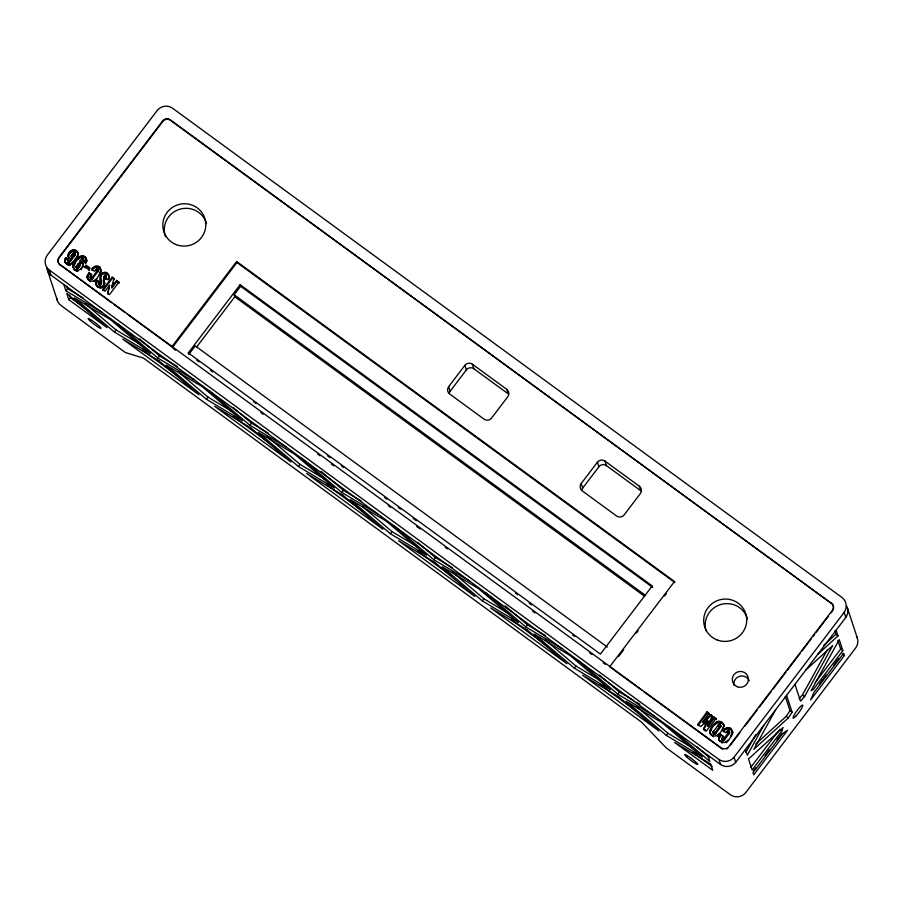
<?xml version="1.0" encoding="UTF-8"?>
<svg xmlns="http://www.w3.org/2000/svg" width="903" height="903" viewBox="0 0 903 903"><rect width="100%" height="100%" fill="white"/><g stroke="black" fill="none" stroke-linecap="round" stroke-linejoin="round"><path stroke-width="1.35" d="M101.429 283.339C95.56 275.46 108.405 266.295 108.789 277.763L109.128 278.779C111.148 272.288 99.364 271.521 100.696 278.621C104.409 283.124 97.174 288.192 99.635 281.646L97.039 280.201C92.298 285.043 102.197 290.281 104.093 284.242C103.732 282.063 103.529 271.114 106.419 277.469L105.403 279.377L106.035 275.821M103.676 278.09L104.737 284.208L104.398 283.192M76.033 267.243L78.301 263.428L79.453 263.507L79.915 265.956L77.703 268.631L76.687 268.654L76.033 267.243L77.376 267.627L79.746 263.811M77.534 251.982L78.2 253.777C75.965 247.343 67.104 252.637 68.707 257.874C64.531 249.465 81.417 246.666 77.195 256.271C74.825 259.082 71.393 266.961 66.506 263.383C62.962 262.231 65.321 254.567 68.323 259.409L68.662 260.425L65.896 257.637M66.235 258.642L64.982 261.814L67.781 264.974L67.454 263.969M79.645 261.667C82.049 261.091 83.911 264.173 82.557 266.182L82.884 267.198C84.25 265.177 82.376 262.107 79.972 262.683L79.645 261.667C79.848 259.082 85.085 257.095 82.816 260.719L85.582 263.507C90.131 246.903 66.122 262.175 75.254 270.539L73.233 267.378M86.293 260.719L86.62 261.735L85.977 258.032M87.106 276.973L89.115 272.65L91.824 274.625L90.187 277.086L90.571 278.575L92.061 279.174L98.224 271.069L96.869 268.868L94.363 271.284L91.654 269.297C109.59 255.481 95.887 293.261 87.106 276.973L88.641 280.235L88.302 279.219M87.433 277.989L89.453 273.654L89.115 272.65M719.183 740.02L720.142 741.769L718.641 737.728L720.628 734.184L723.664 737.175L720.628 734.184M720.955 735.189L718.969 738.744L719.51 741.036M710.018 732.784L710.751 734.602C706.507 727.05 721.587 714.555 724.138 726.486L723.642 724.657M710.345 733.8C709.792 727.513 719.42 717.129 723.969 725.673M723.8 725.47C722.863 730.99 715.65 740.629 710.424 733.586M73.561 268.394C73.482 262.92 81.022 252.659 86.316 259.048M91.654 269.297L91.993 270.313C93.754 265.11 101.779 267.051 101.249 272.221L100.91 271.216M719.815 740.753C731.385 750.179 738.09 717.727 723.168 730.832L723.495 731.848C725.244 727.118 732.119 728.157 732.83 732.886L732.502 731.881M98.743 283.666L100.244 283.948L101.091 282.334M104.184 280.133L103.845 276.476M96.158 284.659L96.497 285.664L97.039 280.201M107.559 293.125L109.545 285.258L107.897 294.13L107.559 293.125L109.511 294.547L118.959 282.108L116.589 280.381L111.69 286.827L112.028 287.843L116.927 281.397L116.589 280.381M111.69 286.827L114.026 278.508L112.153 277.142L102.705 289.57L103.032 290.585L112.491 278.158L112.153 277.142M112.028 287.843L113.36 283.091M77.195 256.271L77.523 257.287L77.895 254.477M71.281 255.933L73.143 253.021L74.746 252.445L75.209 254.951L73.188 257.716L71.98 257.603L71.281 255.933L71.98 257.603M71.36 256.283L72.861 256.7L75.051 252.829M781.851 730.877L783.059 727.525L748.531 758.949L752.143 769.954L781.851 730.877L779.695 729.308M712.964 732.243L718.653 724.466L720.21 724.285L720.786 726.791L715.311 733.981L713.776 734.195L712.964 732.243L713.98 733.428L714.973 732.976L720.617 724.737M713.596 731.024L713.359 733.744M90.232 277.571L91.203 278.259L92.23 277.785L97.817 269.557M723.326 736.159L721.7 738.62L722.716 739.805L729.398 731.588L727.897 730.493L725.877 732.818L723.168 730.832M721.745 739.105L722.479 740.562L724.071 740.336L729.5 733.191L729.319 731.091M90.571 278.575L90.435 276.532M722.276 739.083L722.073 740.11M67.59 260.662L69 262.626L71.845 259.477L71.518 258.472C71.213 260.99 66.032 262.999 68.323 259.409M83.155 261.723C85.175 259.838 82.297 259.816 82.117 258.698M105.075 278.361L107.705 279.738L108.789 277.763M703.821 729.669L703.493 728.653L707.613 720.425L707.941 721.429L703.821 729.669L705.807 731.114M707.613 725.29L714.126 717.095L714.465 718.111L707.941 726.305L707.613 725.29L712.399 715.831L710.65 714.555L702.906 721.768L703.245 722.772L710.988 715.56L710.65 714.555M707.941 726.305L712.727 716.835L712.399 715.831M745.822 752.481L755.709 734.545M763.791 725.346L747.312 755.247L745.426 749.513M775.643 709.747L753.847 749.298L788.387 717.874L792.123 712.23L786.581 695.366M799.178 698.696L802.428 694.994L827.193 650.07M794.967 684.327L800.51 701.202L804.584 696.563L832.69 645.566L805.894 669.947M82.557 266.182C81.383 268.981 77.816 272.006 74.915 269.534M103.777 286.33L104.093 284.242M755.766 744.038L786.242 716.305L789.978 710.661L785.283 696.394M702.906 721.768L708.968 713.325L707.004 711.88L697.771 724.477L698.098 725.493L707.331 712.896L707.004 711.88M703.245 722.772L704.758 720.662M111.487 302.629L60.061 264.669A5.384 5.283 -18.2 0 1 59.011 257.265L162.664 120.889A5.384 5.283 -18.2 0 1 170.193 119.76L831.46 603.43A5.384 5.283 -18.2 0 1 832.51 610.823L830.816 613.069M60.23 265.177A5.384 5.283 -18.2 0 1 59.18 257.773L162.833 121.386A5.384 5.283 -18.2 0 1 170.362 120.268L831.46 603.43M74.847 260.911L76.213 259.105M101.971 312.393L65.908 290.811L67.522 288.689L66.698 286.172M86.078 265.222L86.406 266.238L85.198 267.83L84.871 266.814L86.078 265.222L90.086 268.146L88.866 269.749L89.205 270.753M68.82 299.694L66.754 293.407L106.96 327.575L68.82 299.694L70.445 297.572L69.621 295.055M109.545 285.258L104.996 291.251L102.705 289.57M114.399 332.022L150.462 353.604L110.256 319.436L74.181 297.855L114.399 332.022L116.013 329.888L141.263 344.991M117.683 323.884L157.89 358.051L159.515 355.917L177.552 366.708M236.631 261.509L236.958 262.513L674.834 582.537L674.496 581.521L236.631 261.509L171.841 346.741L127.425 314.278M172.18 347.757L236.958 262.513M188.298 352.904L240.119 284.716L652.237 585.912L600.405 654.099L188.298 352.904L188.795 354.427L195.274 345.905L607.38 647.09M644.64 596.307L234.803 296.782L234.137 294.762L240.616 286.228L240.119 284.716M196.786 346.808L234.803 296.782M206.381 399.25L242.456 420.832L202.249 386.665L166.175 365.083L206.381 399.25L208.006 397.117L232.048 411.508M209.677 391.112L249.883 425.279L251.497 423.146L268.338 433.214M298.374 466.479L334.437 488.06L294.231 453.893L258.168 432.311L298.374 466.479L299.988 464.345L325.238 479.459M301.67 458.34L341.876 492.507L343.49 490.374L361.527 501.165M506.741 389.317A5.384 5.283 -18.2 0 1 507.802 396.71L491.604 418.021A5.384 5.283 -18.2 0 1 484.076 419.15L449.728 394.047A5.384 5.283 -18.2 0 1 448.678 386.653L464.876 365.343A5.384 5.283 -18.2 0 1 472.404 364.214L506.741 389.317L508.242 393.866L473.894 368.763L472.404 364.214M449.254 393.076A5.384 5.283 -18.2 0 1 450.168 391.202L466.366 369.891A5.384 5.283 -18.2 0 1 473.894 368.763M390.367 533.707L426.43 555.289L386.224 521.121L350.15 499.54L390.367 533.707L391.981 531.585L417.231 546.687M393.652 525.569L433.858 559.736L435.483 557.602L452.313 567.682M482.349 600.935L518.424 622.528L478.218 588.361L442.143 566.779L482.349 600.935L483.974 598.813L508.017 613.193M639.29 486.186A5.384 5.283 -18.2 0 1 640.34 493.58L624.142 514.891A5.384 5.283 -18.2 0 1 616.614 516.019L582.266 490.916A5.384 5.283 -18.2 0 1 581.216 483.523L597.414 462.212A5.384 5.283 -18.2 0 1 604.942 461.083L639.29 486.186L640.78 490.735L606.444 465.632L604.942 461.083M581.803 489.934A5.384 5.283 -18.2 0 1 582.717 488.071L598.903 466.761A5.384 5.283 -18.2 0 1 606.444 465.632M485.645 592.797L525.851 626.964L527.476 624.842L545.502 635.633M574.342 668.175L610.417 689.757L570.199 655.589L534.136 634.008L574.342 668.175L575.956 666.042L602.414 681.867M674.496 581.521L609.717 666.764L641.604 690.073M618.578 656.56L623.691 649.833M636.468 633.003L638.173 630.768M664.597 595.991L666.301 593.756M577.638 660.037L617.844 694.204L619.458 692.07L633.883 700.705M666.335 735.403L702.399 756.985L662.192 722.818L626.129 701.236L666.335 735.403L667.949 733.27L692.003 747.661M60.061 264.669L721.158 747.831A5.384 5.283 -18.2 0 0 728.698 746.702L832.352 610.326A5.384 5.283 -18.2 0 0 831.291 602.922M730.561 744.975L739.907 732.683M745.009 725.967L756.895 710.322M759.446 706.97L771.343 691.314M773.036 689.079L785.791 672.317M787.484 670.071L800.227 653.309M801.932 651.074L811.278 638.771M812.971 636.536L814.675 634.301M816.368 632.066L828.265 616.422M49.293 270.053L718.98 759.491A11.096 10.87 -18.2 0 0 734.037 757.245L844.17 612.336A11.096 10.87 -18.2 0 0 842.07 597.538L172.383 108.1A11.096 10.87 -18.2 0 0 157.314 110.347L47.182 255.256A11.096 10.87 -18.2 0 0 49.293 270.053L50.952 275.11L720.639 764.548A11.096 10.87 -18.2 0 0 735.708 762.301L845.84 617.392A11.096 10.87 -18.2 0 0 846.438 605.676M750.845 767.268L778.849 730.425M815.228 682.555L840.693 649.054L837.882 640.498M842.838 650.623L813.14 689.711L811.12 690.614L839.226 639.617L842.838 650.623L840.693 649.054M753.283 771.015L755.822 767.674M765.112 755.45L769.345 749.885M776.952 739.873L782.021 733.202M819.472 683.932L826.234 675.038M833.83 665.026L838.91 658.355M844.429 655.476L810.623 699.96L813.998 692.33L843.695 653.241L844.429 655.476L842.285 653.907M714.126 717.095L716.124 718.551L706.462 730.832L703.493 728.653M81.902 268.812L81.123 269.737L80.785 268.722M96.429 279.546L95.639 280.472L95.3 279.456M823.705 645.408L835.862 634.346L834.722 630.904M817.757 654.348L838.007 635.915L836.122 630.181M707.613 720.425L700.626 726.565L697.771 724.477M704.95 724.071L707.941 721.429M68.154 256.226L69.362 257.976L71.518 258.472M70.829 259.522L71.845 259.477M106.362 276.837L104.962 275.201M76.145 271.092L77.026 271.408L76.687 270.392M80.175 265.166L78.911 263.304M721.012 726.238L719.646 724.025M97.366 281.217L99.973 282.662M67.522 288.689L83.155 298.035M157.89 358.051L193.964 379.632M249.883 425.279L285.958 446.861M341.876 492.507L377.939 514.089M433.858 559.736L469.932 581.318M525.851 626.964L561.926 648.546M636.299 702.139L639.9 704.295M617.844 694.204L653.907 715.786M89.51 280.957L90.503 281.589L90.176 280.573M97.027 286.353L98.608 287.526L98.28 286.522M835.862 634.346L838.007 635.915M802.428 694.994L804.584 696.563M240.616 286.228L652.734 587.424M234.137 294.762L645.114 595.122M789.978 710.661L792.123 712.23M786.242 716.305L788.387 717.874M112.491 278.158L114.354 279.524L114.026 278.508M116.927 281.397L119.286 283.124L118.959 282.108M707.331 712.896L709.295 714.329L708.968 713.325M710.988 715.56L712.727 716.835M714.465 718.111L716.463 719.567L716.124 718.551M82.816 260.719L85.243 262.491M86.406 266.238L89.42 268.428M84.871 266.814L88.866 269.749M89.453 273.654L91.248 274.975M196.764 360.252L199.044 361.911M210.422 370.23L212.702 371.901M253.687 401.846L255.967 403.517M327.687 455.936L329.956 457.595M341.345 465.914L343.625 467.585M384.61 497.53L386.879 499.201M398.268 507.52L400.548 509.179M413.066 518.333L416.486 520.828M515.523 593.215L517.803 594.885M529.181 603.204L531.461 604.863M572.446 634.82L574.726 636.48M113.755 304.3L125.145 312.619M643.884 691.732L721.328 748.339A5.384 5.283 -18.2 0 0 722.547 749.005M173.32 348.592L175.588 350.251M260.888 412.592L263.168 414.251M317.754 454.153L320.034 455.812M331.401 464.131L333.681 465.79M388.267 505.691L390.547 507.351M416.701 526.472L420.109 528.966M445.134 547.252L447.414 548.911M532.714 611.252L534.982 612.911M589.58 652.813L591.849 654.472M603.227 662.791L605.495 664.45M70.445 297.572L88.392 310.688M142.516 350.24L177.801 376.032M233.358 416.633L267.514 441.601M326.491 484.697L362.916 511.324M417.344 551.101L451.5 576.058M511.606 619.989L548.042 646.616M600.179 684.722L636.615 711.35M693.064 752.605L712.128 766.545M696.642 746.713L709.329 757.504M669.62 727.265L709.826 761.432L707.76 755.134M599.355 674.981L619.458 692.07M636.209 706.293L667.949 733.27M505.251 605.958L527.476 624.842M545.277 639.967L575.956 666.042M417.491 542.319L435.483 557.602M452.234 571.836L483.974 598.813M321.276 471.49L343.49 490.374M362.351 506.402L391.981 531.585M233.516 407.863L251.497 423.146M267.186 436.476L299.988 464.345M139.412 338.828L159.515 355.917M178.376 371.946L208.006 397.117M85.333 303.814L116.013 329.888M98.145 270.573L96.869 268.868M75.378 253.833L74.249 252.276M847.296 607.55L857.274 637.902M844.17 612.336L845.84 617.392M732.344 731.046L732.672 732.062M731.938 730.234L732.277 731.249M731.295 729.455L731.622 730.471M732.412 732.751L732.468 734.67L732.141 733.654M730.392 728.698L730.73 729.703M731.667 734.602L731.34 736.6L731.001 735.584M729.443 728.089L729.771 729.105M728.529 727.716L728.868 728.721M729.398 731.588L729.726 732.604M727.683 727.558L728.01 728.574M729.172 732.175L729.5 733.191M728.371 730.403L728.71 731.407M728.721 732.864L729.048 733.879M726.881 727.626L727.208 728.642M726.114 727.908L726.441 728.913M726.859 731.509L727.197 732.525M725.369 728.349L725.707 729.364M723.235 723.856L723.563 724.872M724.657 728.969L724.996 729.985M734.037 757.245L735.708 762.301M722.581 723.089L722.919 724.093M721.689 722.332L722.028 723.348M723.472 727.242L723.337 729.195L722.998 728.19M727.592 740.065L727.931 741.081M723.98 729.759L724.319 730.775M720.696 721.711L721.023 722.716M726.813 740.991L727.141 742.006M719.747 721.316L720.086 722.321M722.332 729.172L722.671 730.188M720.21 724.285L720.538 725.29M726.012 741.713L726.351 742.729M720.447 725.786L720.786 726.791M718.856 721.158L719.183 722.174M724.274 738.71L724.601 739.726M719.149 724.104L718.98 725.481L718.653 724.466M720.03 726.418L720.357 727.434M717.998 721.237L718.336 722.253M723.743 739.32L724.071 740.336M723.235 739.692L723.574 740.708M717.174 721.542L717.513 722.547M722.377 737.401L722.716 738.417M718.145 725.041L718.472 726.057M722.716 739.805L723.043 740.81M716.361 722.05L716.7 723.055M721.7 738.62L722.479 740.562M719.804 735.256L720.142 736.272M715.571 722.75L715.898 723.766M721.678 742.108L722.016 743.124M718.822 733.8L719.16 734.805M719.24 736.103L719.578 737.119M714.792 723.664L715.12 724.68M718.043 734.703L718.382 735.719M718.856 736.927L719.183 737.943M718.641 737.728L718.969 738.744M718.607 738.507L719.104 740.279M717.264 735.414L717.592 736.419M715.481 732.401L715.808 733.417M714.973 732.976L715.311 733.981M714.487 733.326L714.826 734.342M713.98 733.428L714.318 734.432M713.178 731.678L713.505 732.683M713.449 733.191L713.776 734.195M711.282 728.281L711.609 729.297M712.964 735.742L713.291 736.758M710.616 729.263L710.943 730.279M711.97 735.121L712.309 736.137M710.153 730.211L710.492 731.227M711.079 734.365L711.406 735.381M709.905 731.114L710.232 732.119M709.848 731.972L710.187 732.976M718.98 759.491L720.639 764.548M597.414 462.212L598.903 466.761M581.216 483.523L582.717 488.071M464.876 365.343L466.366 369.891M448.678 386.653L450.168 391.202M108.484 274.535L109.398 277.063M107.897 273.835L108.225 274.839M109.026 276.871L109.365 277.887M107.096 273.157L107.434 274.173M108.349 278.722L108.687 279.727M106.102 272.593L106.441 273.609M105.064 272.322L105.403 273.338M105.651 275.347L106.419 277.469M105.301 275.189L105.64 276.194M104.037 272.334L104.376 273.338M105.764 277.289L106.102 278.305M103.077 272.604L103.405 273.62M103.664 277.244L103.992 278.248M102.186 273.135L102.513 274.151M100.436 268.699L101.328 271.351M104.217 280.844L104.556 281.86M99.781 267.92L100.12 268.936M104.409 282.097L104.737 283.113M101.441 273.891L101.779 274.907M98.89 267.164L99.217 268.168M97.93 266.554L98.269 267.57M100.165 273.067L100.493 274.072M100.73 275.088L101.068 276.104M97.027 266.182L97.366 267.186M100.402 276.307L100.73 277.323M99.499 274.049L99.827 275.065M97.411 269.105L98.224 271.069M100.368 277.616L100.696 278.621M96.169 266.024L96.508 267.04M100.56 279.05L100.888 280.065M102.818 286.014L103.156 287.019M97.659 270.64L97.998 271.656M100.899 280.709L101.238 281.725M96.395 268.959L96.723 269.974M97.208 271.329L97.547 272.345M102.152 286.533L102.49 287.538M95.368 266.092L95.707 267.107M100.944 282.978L101.271 283.993M95.899 269.354L96.226 270.369M100.56 283.632L100.888 284.648M101.441 286.872L101.779 287.888M94.601 266.374L94.939 267.378M100.244 283.948L100.583 284.964M99.872 284.163L100.199 285.167M93.867 266.814L94.194 267.83M99.07 282.526L99.398 283.542M100.684 287.041L101.012 288.057M99.454 284.219L99.793 285.224M99.082 284.061L99.409 285.077M99.883 287.041L100.222 288.046M93.156 267.435L93.483 268.451M99.082 286.861L99.42 287.876M92.478 268.225L92.806 269.241M96.192 281.713L96.531 282.718M97.456 286.003L97.795 287.019M95.831 283.215L96.158 284.219M95.876 283.948L96.203 284.953M92.772 277.176L93.099 278.192M93.698 280.698L94.036 281.713M86.349 258.676L86.846 260.346M86.485 260.008L86.823 261.023M85.413 257.389L85.751 258.405M92.23 277.785L92.569 278.801M84.656 256.757L84.984 257.761M91.734 278.158L92.061 279.174M90.876 275.866L91.214 276.882M85.932 261.486L85.729 263.304L85.401 262.288M91.203 278.259L91.542 279.275M83.697 256.17L84.035 257.174M90.639 278.011L90.977 279.027M90.187 277.086L90.526 278.101M82.794 255.82L83.121 256.836M83.505 259.059L83.889 260.47M88.302 273.722L88.629 274.738M83.166 258.676L83.494 259.692M81.936 255.718L82.263 256.734M82.816 258.506L83.144 259.511M83.313 259.985L83.652 261.001M82.478 258.506L82.805 259.522M87.738 274.568L88.065 275.584M81.112 255.865L81.451 256.881M87.343 275.392L87.681 276.408M81.71 259.071L82.049 260.087M87.139 276.194L87.467 277.21M80.322 256.238L80.66 257.242M82.76 263.27L83.302 264.929M87.67 278.485L88.009 279.501M82.354 262.671L82.681 263.687M82.986 264.635L83.324 265.651M87.275 277.74L87.602 278.745M81.755 262.141L82.094 263.145M82.839 265.403L83.178 266.408M79.532 256.779L79.87 257.795M81.214 261.814L81.552 262.818M80.48 260.561L80.818 261.577M80.66 261.622L80.999 262.638M76.981 251.26L77.319 252.264M78.764 257.513L79.092 258.529M80.119 261.565L80.457 262.581M76.213 250.582L76.541 251.598M77.635 255.357L77.963 256.373M75.288 250.018L75.626 251.034M77.997 258.427L78.324 259.443M79.453 263.507L79.78 264.511M79.588 264.94L79.915 265.956M74.396 249.702L74.735 250.718M76.574 257.197L76.902 258.213M74.746 252.445L75.423 254.341M78.301 263.428L78.64 264.444M73.538 249.623L73.865 250.639M74.87 253.946L75.209 254.951M78.742 266.114L79.069 267.13M73.753 252.468L74.08 253.472M72.703 249.792L73.03 250.797M74.396 254.68L74.735 255.696M77.963 267.062L78.301 268.067M73.143 253.021L73.47 254.036M71.89 250.176L72.217 251.181M76.766 265.459L76.631 267.164L76.292 266.159M77.376 267.627L77.703 268.631M72.353 253.98L72.692 254.985M76.857 267.819L77.184 268.834M71.077 250.752L71.405 251.756M77.545 270.482L77.884 271.498M72.861 256.7L73.188 257.716M76.044 266.746L76.687 268.654M74.464 263.066L74.802 264.071M72.263 256.791L72.59 257.806M70.265 251.519L70.592 252.524M71.54 255.143L71.698 257.299M73.154 261.701L73.482 262.705M73.854 263.981L74.181 264.997M69.452 252.479L69.791 253.495M73.414 264.884L73.753 265.888M71.032 258.574L71.371 259.579M72.387 262.604L72.714 263.62M73.166 265.742L73.493 266.757M74.136 268.857L74.475 269.873M73.098 266.577L73.436 267.593M73.572 268.146L73.911 269.15M70.671 259.579L71.01 260.583M68.515 254.048L68.842 255.064M71.608 263.337L71.947 264.353M69.362 257.976L69.7 258.992M68.244 254.804L68.583 255.809M68.12 255.538L68.447 256.542M69.452 261.069L69.779 262.073M70.039 264.24L70.366 265.256M68.662 261.622L69 262.626M67.827 260.132L67.951 262.073M68.312 261.61L68.651 262.626M69.215 264.398L69.554 265.403M67.962 261.441L68.289 262.446M68.357 264.308L68.684 265.313M65.75 257.863L66.077 258.879M65.219 258.653L65.547 259.669M66.506 263.383L66.845 264.398M64.858 259.409L65.185 260.425M65.738 262.75L66.077 263.755M64.666 260.132L64.993 261.136M64.644 260.798L65.513 263.112M63.831 284.524L65.908 290.811M47.385 270.155L57.374 300.507M50.952 275.11A11.096 10.87 -18.2 0 1 46.911 268.157M727.874 748.203A5.384 5.283 -18.2 0 1 726.667 748.926M165.486 236.688A21.548 21.13 -18.2 0 1 179.381 209.349A21.548 21.13 -18.2 0 1 206.527 223.594M705.965 630.678A21.548 21.13 -18.2 0 1 720.966 604.457A21.548 21.13 -18.2 0 1 747.436 618.905M733.857 685.117A8.082 7.924 -18.2 0 1 749.276 680.738M56.889 298.509A11.096 10.87 -18.2 0 0 60.93 305.462L125.325 352.52L143.464 358.096L641.435 722.039L666.222 747.842L730.617 794.9A11.096 10.87 -18.2 0 0 745.686 792.653L855.818 647.744A11.096 10.87 -18.2 0 0 856.416 636.028M782.709 733.496L753 772.573L753.734 774.808L787.54 730.324L782.709 733.496M158.747 360.636L122.673 339.054L198.953 394.803L158.747 360.636M250.741 427.864L214.666 406.282L290.947 462.031L250.741 427.864M342.722 495.104L306.659 473.522L382.928 529.26L342.722 495.104M434.715 562.332L398.641 540.75L474.922 596.499L434.715 562.332M526.709 629.56L490.634 607.979L566.915 663.728L526.709 629.56M618.69 696.789L582.627 675.207L658.897 730.956L618.69 696.789M710.684 764.017L674.609 742.435L712.749 770.315L710.684 764.017M176.232 244.634A21.548 21.13 -18.2 0 0 205.602 221.743A21.548 21.13 -18.2 0 0 171.073 208.39A21.548 21.13 -18.2 0 0 176.232 244.634M717.129 639.956A21.548 21.13 -18.2 0 0 746.51 617.054A21.548 21.13 -18.2 0 0 711.97 603.701A21.548 21.13 -18.2 0 0 717.129 639.956M737.333 686.765A8.082 7.924 -18.2 0 0 748.339 678.176A8.082 7.924 -18.2 0 0 735.392 673.175A8.082 7.924 -18.2 0 0 737.333 686.765M795.927 716.113A8.082 1.309 -53.8 0 0 802.778 705.209A8.082 1.309 -53.8 0 0 795.058 713.483A8.082 1.309 -53.8 0 0 795.927 716.113M90.368 321.175A8.082 0.914 37.2 0 0 100.91 328.365A8.082 0.914 37.2 0 0 92.411 320.746A8.082 0.914 37.2 0 0 90.368 321.175M687.07 757.278A8.082 0.914 37.2 0 0 697.624 764.469A8.082 0.914 37.2 0 0 689.124 756.849A8.082 0.914 37.2 0 0 687.07 757.278"/></g></svg>
